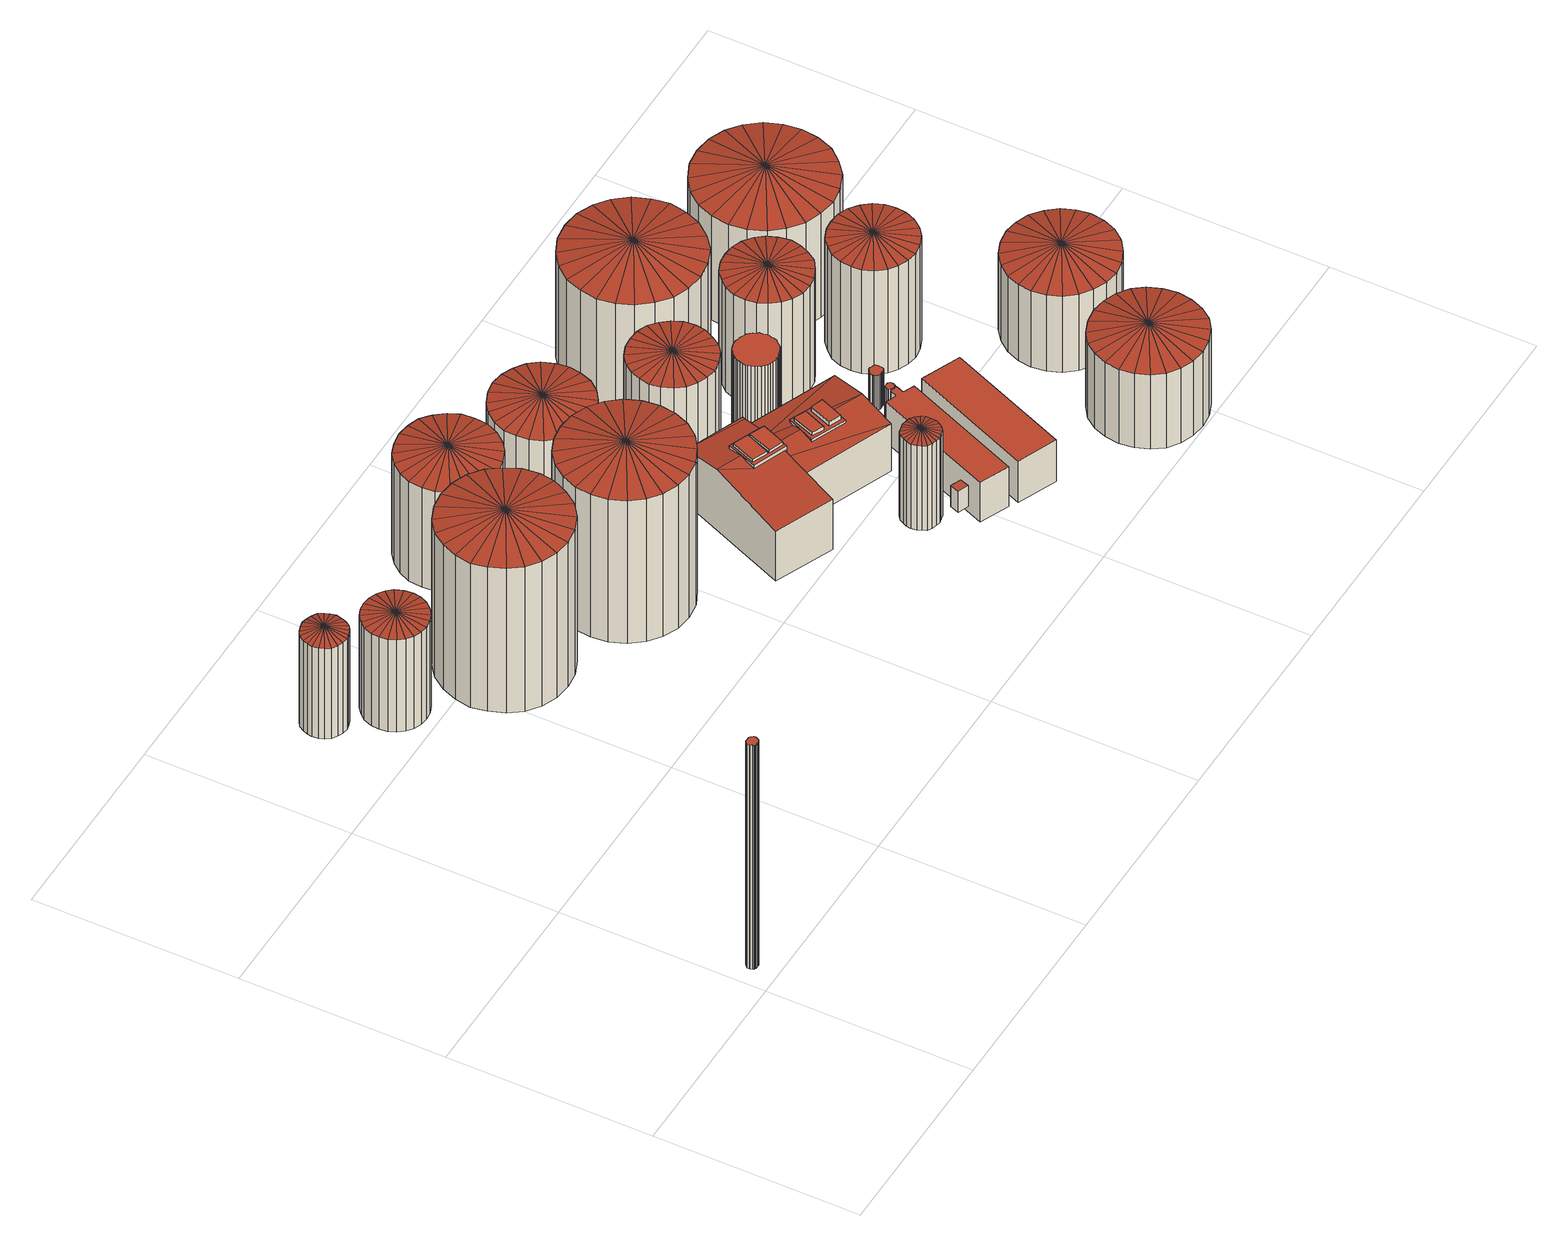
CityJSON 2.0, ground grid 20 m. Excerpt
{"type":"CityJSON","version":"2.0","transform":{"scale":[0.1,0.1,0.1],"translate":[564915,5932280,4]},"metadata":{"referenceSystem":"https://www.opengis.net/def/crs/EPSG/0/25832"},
"CityObjects":{
"building1":{"type":"Building","attributes":{"Grundfläche 2D":"0.907816","Grundhöhe NN":"5.688"},"geometry":[{"type":"Solid","lod":"3","boundaries":[[[[0,1,2,3,4,5,6,7,8,9,10,11,12,13,14,15,16,17,18,19,20,21,22,23,24]],[[25,26,6,5]],[[27,25,5,4]],[[28,29,3,2]],[[29,27,4,3]],[[26,30,7,6]],[[30,31,8,7]],[[31,32,9,8]],[[32,33,10,9]],[[33,34,11,10]],[[34,35,12,11]],[[35,36,13,12]],[[36,37,14,13]],[[37,38,15,14]],[[38,39,16,15]],[[39,40,17,16]],[[40,41,18,17]],[[41,42,19,18]],[[42,43,20,19]],[[43,44,21,20]],[[44,45,22,21]],[[45,46,23,22]],[[46,47,24,23]],[[47,48,0,24]],[[48,49,1,0]],[[49,28,2,1]],[[45,44,43,42,41,40,39,38,37,36,35,34,33,32,31,30,26,25,27,29,28,49,48,47,46]]]],"semantics":{"surfaces":[{"type":"RoofSurface"},{"type":"WallSurface"},{"type":"GroundSurface"}],"values":[[0,1,1,1,1,1,1,1,1,1,1,1,1,1,1,1,1,1,1,1,1,1,1,1,1,1,2]]}}]},
"building2":{"type":"Building","attributes":{"Grundfläche 2D":"14.190029","Grundhöhe NN":"5.782"},"geometry":[{"type":"Solid","lod":"3","boundaries":[[[[50,51,52]],[[50,53,51]],[[50,52,54]],[[50,54,55]],[[50,55,56]],[[50,56,57]],[[50,57,58]],[[50,58,59]],[[50,59,60]],[[50,60,61]],[[50,61,62]],[[50,62,63]],[[50,63,64]],[[50,64,65]],[[50,65,66]],[[50,66,67]],[[50,67,68]],[[50,68,69]],[[50,69,70]],[[50,70,71]],[[50,71,72]],[[50,72,73]],[[50,73,74]],[[50,74,53]],[[75,76,52,51]],[[76,77,54,52]],[[78,75,51,53]],[[79,78,53,74]],[[77,80,55,54]],[[80,81,56,55]],[[81,82,57,56]],[[82,83,58,57]],[[83,84,59,58]],[[84,85,60,59]],[[85,86,61,60]],[[86,87,62,61]],[[87,88,63,62]],[[88,89,64,63]],[[89,90,65,64]],[[90,91,66,65]],[[91,92,67,66]],[[92,93,68,67]],[[93,94,69,68]],[[94,95,70,69]],[[95,96,71,70]],[[96,97,72,71]],[[97,98,73,72]],[[98,79,74,73]],[[96,95,94,93,92,91,90,89,88,87,86,85,84,83,82,81,80,77,76,75,78,79,98,97]]]],"semantics":{"surfaces":[{"type":"RoofSurface"},{"type":"WallSurface"},{"type":"GroundSurface"}],"values":[[0,0,0,0,0,0,0,0,0,0,0,0,0,0,0,0,0,0,0,0,0,0,0,0,1,1,1,1,1,1,1,1,1,1,1,1,1,1,1,1,1,1,1,1,1,1,1,1,2]]}}]},
"building3":{"type":"Building","attributes":{"Grundfläche 2D":"28.806319","Grundhöhe NN":"5.744"},"geometry":[{"type":"Solid","lod":"3","boundaries":[[[[99,100,101]],[[99,102,100]],[[99,101,103]],[[99,103,104]],[[99,104,105]],[[99,105,106]],[[99,106,107]],[[99,107,108]],[[99,108,109]],[[99,109,110]],[[99,110,111]],[[99,111,112]],[[99,112,113]],[[99,113,114]],[[99,114,115]],[[99,115,116]],[[99,116,117]],[[99,117,118]],[[99,118,119]],[[99,119,120]],[[99,120,121]],[[99,121,122]],[[99,122,123]],[[99,123,102]],[[124,125,101,100]],[[126,127,102,123]],[[127,124,100,102]],[[125,128,103,101]],[[128,129,104,103]],[[129,130,105,104]],[[130,131,106,105]],[[131,132,107,106]],[[132,133,108,107]],[[133,134,109,108]],[[134,135,110,109]],[[135,136,111,110]],[[136,137,112,111]],[[137,138,113,112]],[[138,139,114,113]],[[139,140,115,114]],[[140,141,116,115]],[[141,142,117,116]],[[142,143,118,117]],[[143,144,119,118]],[[144,145,120,119]],[[145,146,121,120]],[[146,147,122,121]],[[147,126,123,122]],[[141,140,139,138,137,136,135,134,133,132,131,130,129,128,125,124,127,126,147,146,145,144,143,142]]]],"semantics":{"surfaces":[{"type":"RoofSurface"},{"type":"WallSurface"},{"type":"GroundSurface"}],"values":[[0,0,0,0,0,0,0,0,0,0,0,0,0,0,0,0,0,0,0,0,0,0,0,0,1,1,1,1,1,1,1,1,1,1,1,1,1,1,1,1,1,1,1,1,1,1,1,1,2]]}}]},
"building4":{"type":"Building","attributes":{"Grundfläche 2D":"118.013295","Grundhöhe NN":"5.634"},"geometry":[{"type":"Solid","lod":"3","boundaries":[[[[148,149,150]],[[148,151,149]],[[148,150,152]],[[148,152,153]],[[148,153,154]],[[148,154,155]],[[148,155,156]],[[148,156,157]],[[148,157,158]],[[148,158,159]],[[148,159,160]],[[148,160,161]],[[148,161,162]],[[148,162,163]],[[148,163,164]],[[148,164,165]],[[148,165,166]],[[148,166,167]],[[148,167,168]],[[148,168,169]],[[148,169,170]],[[148,170,171]],[[148,171,172]],[[148,172,151]],[[173,174,150,149]],[[174,175,152,150]],[[175,176,153,152]],[[176,177,154,153]],[[177,178,155,154]],[[178,179,156,155]],[[179,180,157,156]],[[180,181,158,157]],[[181,182,159,158]],[[182,183,160,159]],[[183,184,161,160]],[[184,185,162,161]],[[185,186,163,162]],[[186,187,164,163]],[[187,188,165,164]],[[188,189,166,165]],[[189,190,167,166]],[[190,191,168,167]],[[191,192,169,168]],[[192,193,170,169]],[[193,194,171,170]],[[194,195,172,171]],[[196,173,149,151]],[[195,196,151,172]],[[186,185,184,183,182,181,180,179,178,177,176,175,174,173,196,195,194,193,192,191,190,189,188,187]]]],"semantics":{"surfaces":[{"type":"RoofSurface"},{"type":"WallSurface"},{"type":"GroundSurface"}],"values":[[0,0,0,0,0,0,0,0,0,0,0,0,0,0,0,0,0,0,0,0,0,0,0,0,1,1,1,1,1,1,1,1,1,1,1,1,1,1,1,1,1,1,1,1,1,1,1,1,2]]}}]},
"building5":{"type":"Building","attributes":{"Grundfläche 2D":"118.596081","Grundhöhe NN":"5.752"},"geometry":[{"type":"Solid","lod":"3","boundaries":[[[[197,198,199]],[[197,200,198]],[[197,199,201]],[[197,201,202]],[[197,202,203]],[[197,203,204]],[[197,204,205]],[[197,205,206]],[[197,206,207]],[[197,207,208]],[[197,208,209]],[[197,209,210]],[[197,210,211]],[[197,211,212]],[[197,212,213]],[[197,213,214]],[[197,214,215]],[[197,215,216]],[[197,216,217]],[[197,217,218]],[[197,218,219]],[[197,219,220]],[[197,220,221]],[[197,221,200]],[[222,223,199,198]],[[224,222,198,200]],[[225,226,221,220]],[[226,224,200,221]],[[223,227,201,199]],[[227,228,202,201]],[[228,229,203,202]],[[229,230,204,203]],[[230,231,205,204]],[[231,232,206,205]],[[232,233,207,206]],[[233,234,208,207]],[[234,235,209,208]],[[235,236,210,209]],[[236,237,211,210]],[[237,238,212,211]],[[238,239,213,212]],[[239,240,214,213]],[[240,241,215,214]],[[241,242,216,215]],[[242,243,217,216]],[[243,244,218,217]],[[244,245,219,218]],[[245,225,220,219]],[[244,243,242,241,240,239,238,237,236,235,234,233,232,231,230,229,228,227,223,222,224,226,225,245]]]],"semantics":{"surfaces":[{"type":"RoofSurface"},{"type":"WallSurface"},{"type":"GroundSurface"}],"values":[[0,0,0,0,0,0,0,0,0,0,0,0,0,0,0,0,0,0,0,0,0,0,0,0,1,1,1,1,1,1,1,1,1,1,1,1,1,1,1,1,1,1,1,1,1,1,1,1,2]]}}]},
"building6":{"type":"Building","attributes":{"Grundfläche 2D":"70.973698","Grundhöhe NN":"5.559"},"geometry":[{"type":"Solid","lod":"3","boundaries":[[[[246,247,248]],[[246,249,247]],[[246,248,250]],[[246,250,251]],[[246,251,252]],[[246,252,253]],[[246,253,254]],[[246,254,255]],[[246,255,256]],[[246,256,257]],[[246,257,258]],[[246,258,259]],[[246,259,260]],[[246,260,261]],[[246,261,262]],[[246,262,263]],[[246,263,264]],[[246,264,265]],[[246,265,266]],[[246,266,267]],[[246,267,268]],[[246,268,269]],[[246,269,270]],[[246,270,249]],[[271,272,248,247]],[[273,271,247,249]],[[274,275,270,269]],[[275,273,249,270]],[[272,276,250,248]],[[276,277,251,250]],[[277,278,252,251]],[[278,279,253,252]],[[279,280,254,253]],[[280,281,255,254]],[[281,282,256,255]],[[282,283,257,256]],[[283,284,258,257]],[[284,285,259,258]],[[285,286,260,259]],[[286,287,261,260]],[[287,288,262,261]],[[288,289,263,262]],[[289,290,264,263]],[[290,291,265,264]],[[291,292,266,265]],[[292,293,267,266]],[[293,294,268,267]],[[294,274,269,268]],[[291,290,289,288,287,286,285,284,283,282,281,280,279,278,277,276,272,271,273,275,274,294,293,292]]]],"semantics":{"surfaces":[{"type":"RoofSurface"},{"type":"WallSurface"},{"type":"GroundSurface"}],"values":[[0,0,0,0,0,0,0,0,0,0,0,0,0,0,0,0,0,0,0,0,0,0,0,0,1,1,1,1,1,1,1,1,1,1,1,1,1,1,1,1,1,1,1,1,1,1,1,1,2]]}}]},
"building7":{"type":"Building","attributes":{"Grundfläche 2D":"70.813786","Grundhöhe NN":"5.562"},"geometry":[{"type":"Solid","lod":"3","boundaries":[[[[295,296,297]],[[295,298,296]],[[295,297,299]],[[295,299,300]],[[295,300,301]],[[295,301,302]],[[295,302,303]],[[295,303,304]],[[295,304,305]],[[295,305,306]],[[295,306,307]],[[295,307,308]],[[295,308,309]],[[295,309,310]],[[295,310,311]],[[295,311,312]],[[295,312,313]],[[295,313,314]],[[295,314,315]],[[295,315,316]],[[295,316,317]],[[295,317,318]],[[295,318,319]],[[295,319,298]],[[320,321,297,296]],[[321,322,299,297]],[[323,320,296,298]],[[324,323,298,319]],[[322,325,300,299]],[[325,326,301,300]],[[326,327,302,301]],[[327,328,303,302]],[[328,329,304,303]],[[329,330,305,304]],[[330,331,306,305]],[[331,332,307,306]],[[332,333,308,307]],[[333,334,309,308]],[[334,335,310,309]],[[335,336,311,310]],[[336,337,312,311]],[[337,338,313,312]],[[338,339,314,313]],[[339,340,315,314]],[[340,341,316,315]],[[341,342,317,316]],[[342,343,318,317]],[[343,324,319,318]],[[338,337,336,335,334,333,332,331,330,329,328,327,326,325,322,321,320,323,324,343,342,341,340,339]]]],"semantics":{"surfaces":[{"type":"RoofSurface"},{"type":"WallSurface"},{"type":"GroundSurface"}],"values":[[0,0,0,0,0,0,0,0,0,0,0,0,0,0,0,0,0,0,0,0,0,0,0,0,1,1,1,1,1,1,1,1,1,1,1,1,1,1,1,1,1,1,1,1,1,1,1,1,2]]}}]},
"building8":{"type":"Building","attributes":{"Grundfläche 2D":"10.123955","Grundhöhe NN":"5.531"},"geometry":[{"type":"Solid","lod":"3","boundaries":[[[[344,345,346]],[[344,347,345]],[[344,346,348]],[[344,348,349]],[[344,349,350]],[[344,350,351]],[[344,351,352]],[[344,352,353]],[[344,353,354]],[[344,354,355]],[[344,355,356]],[[344,356,357]],[[344,357,358]],[[344,358,359]],[[344,359,360]],[[344,360,361]],[[344,361,362]],[[344,362,363]],[[344,363,364]],[[344,364,365]],[[344,365,366]],[[344,366,367]],[[344,367,368]],[[344,368,347]],[[369,370,346,345]],[[370,371,348,346]],[[371,372,349,348]],[[372,373,350,349]],[[373,374,351,350]],[[374,375,352,351]],[[375,376,353,352]],[[376,377,354,353]],[[377,378,355,354]],[[378,379,356,355]],[[379,380,357,356]],[[380,381,358,357]],[[381,382,359,358]],[[382,383,360,359]],[[383,384,361,360]],[[384,385,362,361]],[[385,386,363,362]],[[386,387,364,363]],[[387,388,365,364]],[[388,389,366,365]],[[389,390,367,366]],[[390,391,368,367]],[[391,392,347,368]],[[392,369,345,347]],[[383,382,381,380,379,378,377,376,375,374,373,372,371,370,369,392,391,390,389,388,387,386,385,384]]]],"semantics":{"surfaces":[{"type":"RoofSurface"},{"type":"WallSurface"},{"type":"GroundSurface"}],"values":[[0,0,0,0,0,0,0,0,0,0,0,0,0,0,0,0,0,0,0,0,0,0,0,0,1,1,1,1,1,1,1,1,1,1,1,1,1,1,1,1,1,1,1,1,1,1,1,1,2]]}}]},
"building9":{"type":"Building","attributes":{"Grundfläche 2D":"148.302156","Grundhöhe NN":"5.135"},"children":["building9-1","building9-2","building9-3","building9-4"],"geometry":[{"type":"MultiSurface","lod":"3","boundaries":[[[393,394,395,396],[397,398,399,400],[401,402,403,404,405]],[[406,407,408,409,410],[411,412,413,414,415],[416,417,418,419,420,421]],[[422,423,424,425]],[[426,427,428,429,424,423,430,431,432,433]],[[434,435,436,430,437,438,439]],[[429,428,439,438]],[[436,431,430]],[[440,441,438,437]],[[442,443,444,445]],[[446,447,448,449,442,445]],[[450,451,452,445,444,453]],[[454,452,451]],[[426,433,395,394]],[[395,433,432,431,436,435,396]],[[435,434,393,396]],[[393,434,439,428,427,426,394]],[[443,442,407,406,453,444]],[[442,449,455,408,407]],[[455,456,457,409,408]],[[457,450,453,406,410,409]],[[423,422,458,459]],[[437,430,423,459,460]],[[440,437,460,461]],[[449,425,424,455]],[[457,456,455,424,429,438]],[[457,438,441,450]],[[462,454,451,450,441,440,461]],[[452,454,462,463]],[[446,445,452,463,464]],[[447,446,464,465]],[[422,425,449,448,447,465,458]],[[464,463,462,461,460,459,458,465]]],"semantics":{"surfaces":[{"type":"RoofSurface"},{"type":"WallSurface"},{"type":"GroundSurface"}],"values":[0,0,0,0,0,0,0,0,0,0,0,0,1,1,1,1,1,1,1,1,1,1,1,1,1,1,1,1,1,1,1,2]}}]},
"building9-1":{"type":"BuildingInstallation","parents":["building9"],"geometry":[{"type":"MultiSurface","lod":"3","boundaries":[[[466,467,468,469,470,471]],[[418,469,468,467,420,419]],[[470,469,418,417]],[[471,470,417,416]],[[420,467,466,471,416,421]]],"semantics":{"surfaces":[{"type":"RoofSurface"},{"type":"WallSurface"}],"values":[0,1,1,1,1]}}]},
"building9-2":{"type":"BuildingInstallation","parents":["building9"],"geometry":[{"type":"MultiSurface","lod":"3","boundaries":[[[472,473,474,475,476]],[[472,476,411,415]],[[413,474,473,472,415,414]],[[475,474,413,412]],[[476,475,412,411]]],"semantics":{"surfaces":[{"type":"RoofSurface"},{"type":"WallSurface"}],"values":[0,1,1,1,1]}}]},
"building9-3":{"type":"BuildingInstallation","parents":["building9"],"geometry":[{"type":"MultiSurface","lod":"3","boundaries":[[[477,478,479,480,481]],[[478,477,402,401]],[[479,478,401,405]],[[480,479,405,404]],[[402,477,481,480,404,403]]],"semantics":{"surfaces":[{"type":"RoofSurface"},{"type":"WallSurface"}],"values":[0,1,1,1,1]}}]},
"building9-4":{"type":"BuildingInstallation","parents":["building9"],"geometry":[{"type":"MultiSurface","lod":"3","boundaries":[[[482,483,484,485]],[[482,485,400,399]],[[483,482,399,398]],[[484,483,398,397]],[[485,484,397,400]]],"semantics":{"surfaces":[{"type":"RoofSurface"},{"type":"WallSurface"}],"values":[0,1,1,1,1]}}]},
"building10":{"type":"Building","attributes":{"Grundfläche 2D":"1.020750","Grundhöhe NN":"5.713"},"geometry":[{"type":"Solid","lod":"3","boundaries":[[[[486,487,488,489]],[[490,491,489,488]],[[491,492,486,489]],[[492,493,487,486]],[[493,490,488,487]],[[493,492,491,490]]]],"semantics":{"surfaces":[{"type":"RoofSurface"},{"type":"WallSurface"},{"type":"GroundSurface"}],"values":[[0,1,1,1,1,2]]}}]},
"building11":{"type":"Building","attributes":{"Grundfläche 2D":"51.697399","Grundhöhe NN":"6.055"},"geometry":[{"type":"Solid","lod":"3","boundaries":[[[[494,495,496]],[[494,497,495]],[[494,496,498]],[[494,498,499]],[[494,499,500]],[[494,500,501]],[[494,501,502]],[[494,502,503]],[[494,503,504]],[[494,504,505]],[[494,505,506]],[[494,506,507]],[[494,507,508]],[[494,508,509]],[[494,509,510]],[[494,510,511]],[[494,511,512]],[[494,512,513]],[[494,513,514]],[[494,514,515]],[[494,515,516]],[[494,516,517]],[[494,517,518]],[[494,518,497]],[[519,520,496,495]],[[520,521,498,496]],[[521,522,499,498]],[[522,523,500,499]],[[523,524,501,500]],[[524,525,502,501]],[[525,526,503,502]],[[526,527,504,503]],[[527,528,505,504]],[[528,529,506,505]],[[529,530,507,506]],[[530,531,508,507]],[[531,532,509,508]],[[532,533,510,509]],[[533,534,511,510]],[[534,535,512,511]],[[535,536,513,512]],[[536,537,514,513]],[[537,538,515,514]],[[538,539,516,515]],[[539,540,517,516]],[[541,519,495,497]],[[540,542,518,517]],[[542,541,497,518]],[[532,531,530,529,528,527,526,525,524,523,522,521,520,519,541,542,540,539,538,537,536,535,534,533]]]],"semantics":{"surfaces":[{"type":"RoofSurface"},{"type":"WallSurface"},{"type":"GroundSurface"}],"values":[[0,0,0,0,0,0,0,0,0,0,0,0,0,0,0,0,0,0,0,0,0,0,0,0,1,1,1,1,1,1,1,1,1,1,1,1,1,1,1,1,1,1,1,1,1,1,1,1,2]]}}]},
"building12":{"type":"Building","attributes":{"Grundfläche 2D":"39.431733","Grundhöhe NN":"5.054"},"geometry":[{"type":"Solid","lod":"3","boundaries":[[[[543,544,545,546,547,548,549,550]],[[545,544,551,552]],[[546,545,552,553]],[[547,546,553,554]],[[548,547,554,555]],[[549,548,555,556]],[[550,549,556,557]],[[543,550,557,558]],[[544,543,558,551]],[[551,558,557,556,555,554,553,552]]]],"semantics":{"surfaces":[{"type":"RoofSurface"},{"type":"WallSurface"},{"type":"GroundSurface"}],"values":[[0,1,1,1,1,1,1,1,1,2]]}}]},
"building13":{"type":"Building","attributes":{"Grundfläche 2D":"13.159322","Grundhöhe NN":"5.135"},"geometry":[{"type":"Solid","lod":"3","boundaries":[[[[559,560,561,562,563,564,565,566,567,568,569,570,571,572,573,574,575,576,577,578,579,580,581,582,583,584,585,586,587,588,589,590,591,592,593,594,595,596,597,598,599,600,601,602,603,604]],[[605,606,568,567]],[[606,607,569,568]],[[608,609,563,562]],[[609,610,564,563]],[[610,611,565,564]],[[612,605,567,566]],[[611,612,566,565]],[[607,613,570,569]],[[613,614,571,570]],[[614,615,572,571]],[[615,616,573,572]],[[616,617,574,573]],[[617,618,575,574]],[[618,619,576,575]],[[619,620,577,576]],[[620,621,578,577]],[[621,622,579,578]],[[622,623,580,579]],[[623,624,581,580]],[[624,625,582,581]],[[625,626,583,582]],[[626,627,584,583]],[[627,628,585,584]],[[628,629,586,585]],[[629,630,587,586]],[[630,631,588,587]],[[631,632,589,588]],[[632,633,590,589]],[[633,634,591,590]],[[634,635,592,591]],[[635,636,593,592]],[[636,637,594,593]],[[637,638,595,594]],[[638,639,596,595]],[[639,640,597,596]],[[640,641,598,597]],[[641,642,599,598]],[[642,643,600,599]],[[643,644,601,600]],[[644,645,602,601]],[[645,646,603,602]],[[646,647,604,603]],[[647,648,559,604]],[[648,649,560,559]],[[649,650,561,560]],[[650,608,562,561]],[[645,644,643,642,641,640,639,638,637,636,635,634,633,632,631,630,629,628,627,626,625,624,623,622,621,620,619,618,617,616,615,614,613,607,606,605,612,611,610,609,608,650,649,648,647,646]]]],"semantics":{"surfaces":[{"type":"RoofSurface"},{"type":"WallSurface"},{"type":"GroundSurface"}],"values":[[0,1,1,1,1,1,1,1,1,1,1,1,1,1,1,1,1,1,1,1,1,1,1,1,1,1,1,1,1,1,1,1,1,1,1,1,1,1,1,1,1,1,1,1,1,1,1,2]]}}]},
"building14":{"type":"Building","attributes":{"Grundfläche 2D":"53.394186","Grundhöhe NN":"5.051"},"geometry":[{"type":"Solid","lod":"3","boundaries":[[[[651,652,653,654]],[[655,656,654,653]],[[656,657,651,654]],[[657,658,652,651]],[[658,655,653,652]],[[658,657,656,655]]]],"semantics":{"surfaces":[{"type":"RoofSurface"},{"type":"WallSurface"},{"type":"GroundSurface"}],"values":[[0,1,1,1,1,2]]}}]},
"building15":{"type":"Building","attributes":{"Grundfläche 2D":"0.507673","Grundhöhe NN":"5.648"},"geometry":[{"type":"Solid","lod":"3","boundaries":[[[[659,660,661,662,663,664,665,666,667,668,669,670,671,672,673,674,675,676,677,678,679,680,681]],[[682,683,664,663]],[[683,684,665,664]],[[684,685,666,665]],[[685,686,667,666]],[[686,687,668,667]],[[687,688,669,668]],[[688,689,670,669]],[[689,690,671,670]],[[690,691,672,671]],[[691,692,673,672]],[[692,693,674,673]],[[693,694,675,674]],[[694,695,676,675]],[[695,696,677,676]],[[696,697,678,677]],[[697,698,679,678]],[[698,699,680,679]],[[699,700,681,680]],[[700,701,659,681]],[[701,702,660,659]],[[703,682,663,662]],[[702,704,661,660]],[[704,703,662,661]],[[698,697,696,695,694,693,692,691,690,689,688,687,686,685,684,683,682,703,704,702,701,700,699]]]],"semantics":{"surfaces":[{"type":"RoofSurface"},{"type":"WallSurface"},{"type":"GroundSurface"}],"values":[[0,1,1,1,1,1,1,1,1,1,1,1,1,1,1,1,1,1,1,1,1,1,1,1,2]]}}]},
"building16":{"type":"Building","attributes":{"Grundfläche 2D":"1.170633","Grundhöhe NN":"5.919"},"geometry":[{"type":"Solid","lod":"3","boundaries":[[[[705,706,707,708,709,710,711,712,713,714,715,716,717,718,719,720,721,722,723,724,725,726,727,728,729]],[[730,731,716,715]],[[732,730,715,714]],[[733,732,714,713]],[[731,734,717,716]],[[734,735,718,717]],[[735,736,719,718]],[[736,737,720,719]],[[737,738,721,720]],[[738,739,722,721]],[[739,740,723,722]],[[740,741,724,723]],[[741,742,725,724]],[[742,743,726,725]],[[743,744,727,726]],[[744,745,728,727]],[[745,746,729,728]],[[746,747,705,729]],[[747,748,706,705]],[[748,749,707,706]],[[749,750,708,707]],[[750,751,709,708]],[[751,752,710,709]],[[752,753,711,710]],[[753,754,712,711]],[[754,733,713,712]],[[744,743,742,741,740,739,738,737,736,735,734,731,730,732,733,754,753,752,751,750,749,748,747,746,745]]]],"semantics":{"surfaces":[{"type":"RoofSurface"},{"type":"WallSurface"},{"type":"GroundSurface"}],"values":[[0,1,1,1,1,1,1,1,1,1,1,1,1,1,1,1,1,1,1,1,1,1,1,1,1,1,2]]}}]},
"building17":{"type":"Building","attributes":{"Grundfläche 2D":"52.190448","Grundhöhe NN":"5.954"},"geometry":[{"type":"Solid","lod":"3","boundaries":[[[[755,756,757]],[[755,758,756]],[[755,757,759]],[[755,759,760]],[[755,760,761]],[[755,761,762]],[[755,762,763]],[[755,763,764]],[[755,764,765]],[[755,765,766]],[[755,766,767]],[[755,767,768]],[[755,768,769]],[[755,769,770]],[[755,770,771]],[[755,771,772]],[[755,772,773]],[[755,773,774]],[[755,774,775]],[[755,775,776]],[[755,776,777]],[[755,777,778]],[[755,778,779]],[[755,779,758]],[[780,781,757,756]],[[781,782,759,757]],[[783,780,756,758]],[[784,783,758,779]],[[782,785,760,759]],[[785,786,761,760]],[[786,787,762,761]],[[787,788,763,762]],[[788,789,764,763]],[[789,790,765,764]],[[790,791,766,765]],[[791,792,767,766]],[[792,793,768,767]],[[793,794,769,768]],[[794,795,770,769]],[[795,796,771,770]],[[796,797,772,771]],[[797,798,773,772]],[[798,799,774,773]],[[799,800,775,774]],[[800,801,776,775]],[[801,802,777,776]],[[802,803,778,777]],[[803,784,779,778]],[[796,795,794,793,792,791,790,789,788,787,786,785,782,781,780,783,784,803,802,801,800,799,798,797]]]],"semantics":{"surfaces":[{"type":"RoofSurface"},{"type":"WallSurface"},{"type":"GroundSurface"}],"values":[[0,0,0,0,0,0,0,0,0,0,0,0,0,0,0,0,0,0,0,0,0,0,0,0,1,1,1,1,1,1,1,1,1,1,1,1,1,1,1,1,1,1,1,1,1,1,1,1,2]]}}]},
"building18":{"type":"Building","attributes":{"Grundfläche 2D":"133.669106","Grundhöhe NN":"5.805"},"geometry":[{"type":"Solid","lod":"3","boundaries":[[[[804,805,806]],[[804,807,805]],[[804,806,808]],[[804,808,809]],[[804,809,810]],[[804,810,811]],[[804,811,812]],[[804,812,813]],[[804,813,814]],[[804,814,815]],[[804,815,816]],[[804,816,817]],[[804,817,818]],[[804,818,819]],[[804,819,820]],[[804,820,821]],[[804,821,822]],[[804,822,823]],[[804,823,824]],[[804,824,825]],[[804,825,826]],[[804,826,827]],[[804,827,828]],[[804,828,807]],[[829,830,806,805]],[[830,831,808,806]],[[831,832,809,808]],[[832,833,810,809]],[[833,834,811,810]],[[834,835,812,811]],[[835,836,813,812]],[[836,837,814,813]],[[837,838,815,814]],[[838,839,816,815]],[[839,840,817,816]],[[840,841,818,817]],[[841,842,819,818]],[[842,843,820,819]],[[843,844,821,820]],[[844,845,822,821]],[[845,846,823,822]],[[846,847,824,823]],[[847,848,825,824]],[[848,849,826,825]],[[849,850,827,826]],[[850,851,828,827]],[[851,852,807,828]],[[852,829,805,807]],[[847,846,845,844,843,842,841,840,839,838,837,836,835,834,833,832,831,830,829,852,851,850,849,848]]]],"semantics":{"surfaces":[{"type":"RoofSurface"},{"type":"WallSurface"},{"type":"GroundSurface"}],"values":[[0,0,0,0,0,0,0,0,0,0,0,0,0,0,0,0,0,0,0,0,0,0,0,0,1,1,1,1,1,1,1,1,1,1,1,1,1,1,1,1,1,1,1,1,1,1,1,1,2]]}}]},
"building19":{"type":"Building","attributes":{"Grundfläche 2D":"88.007425","Grundhöhe NN":"4.629"},"geometry":[{"type":"Solid","lod":"3","boundaries":[[[[853,854,855]],[[853,856,854]],[[853,855,857]],[[853,857,858]],[[853,858,859]],[[853,859,860]],[[853,860,861]],[[853,861,862]],[[853,862,863]],[[853,863,864]],[[853,864,865]],[[853,865,866]],[[853,866,867]],[[853,867,868]],[[853,868,869]],[[853,869,870]],[[853,870,871]],[[853,871,872]],[[853,872,873]],[[853,873,874]],[[853,874,875]],[[853,875,876]],[[853,876,877]],[[853,877,856]],[[878,879,855,854]],[[879,880,857,855]],[[881,878,854,856]],[[880,882,858,857]],[[882,883,859,858]],[[883,884,860,859]],[[884,885,861,860]],[[885,886,862,861]],[[886,887,863,862]],[[887,888,864,863]],[[888,889,865,864]],[[889,890,866,865]],[[890,891,867,866]],[[891,892,868,867]],[[892,893,869,868]],[[893,894,870,869]],[[894,895,871,870]],[[895,896,872,871]],[[896,897,873,872]],[[897,898,874,873]],[[898,899,875,874]],[[899,900,876,875]],[[900,901,877,876]],[[901,881,856,877]],[[895,894,893,892,891,890,889,888,887,886,885,884,883,882,880,879,878,881,901,900,899,898,897,896]]]],"semantics":{"surfaces":[{"type":"RoofSurface"},{"type":"WallSurface"},{"type":"GroundSurface"}],"values":[[0,0,0,0,0,0,0,0,0,0,0,0,0,0,0,0,0,0,0,0,0,0,0,0,1,1,1,1,1,1,1,1,1,1,1,1,1,1,1,1,1,1,1,1,1,1,1,1,2]]}}]},
"building20":{"type":"Building","attributes":{"Grundfläche 2D":"51.756614","Grundhöhe NN":"5.991"},"geometry":[{"type":"Solid","lod":"3","boundaries":[[[[902,903,904]],[[902,905,903]],[[902,904,906]],[[902,906,907]],[[902,907,908]],[[902,908,909]],[[902,909,910]],[[902,910,911]],[[902,911,912]],[[902,912,913]],[[902,913,914]],[[902,914,915]],[[902,915,916]],[[902,916,917]],[[902,917,918]],[[902,918,919]],[[902,919,920]],[[902,920,921]],[[902,921,922]],[[902,922,923]],[[902,923,924]],[[902,924,925]],[[902,925,926]],[[902,926,905]],[[927,928,904,903]],[[928,929,906,904]],[[929,930,907,906]],[[930,931,908,907]],[[931,932,909,908]],[[932,933,910,909]],[[933,934,911,910]],[[934,935,912,911]],[[935,936,913,912]],[[936,937,914,913]],[[937,938,915,914]],[[938,939,916,915]],[[939,940,917,916]],[[940,941,918,917]],[[941,942,919,918]],[[942,943,920,919]],[[943,944,921,920]],[[944,945,922,921]],[[945,946,923,922]],[[946,947,924,923]],[[948,927,903,905]],[[947,949,925,924]],[[949,950,926,925]],[[950,948,905,926]],[[944,943,942,941,940,939,938,937,936,935,934,933,932,931,930,929,928,927,948,950,949,947,946,945]]]],"semantics":{"surfaces":[{"type":"RoofSurface"},{"type":"WallSurface"},{"type":"GroundSurface"}],"values":[[0,0,0,0,0,0,0,0,0,0,0,0,0,0,0,0,0,0,0,0,0,0,0,0,1,1,1,1,1,1,1,1,1,1,1,1,1,1,1,1,1,1,1,1,1,1,1,1,2]]}}]},
"building21":{"type":"Building","attributes":{"Grundfläche 2D":"134.404057","Grundhöhe NN":"5.844"},"geometry":[{"type":"Solid","lod":"3","boundaries":[[[[951,952,953]],[[951,954,952]],[[951,953,955]],[[951,955,956]],[[951,956,957]],[[951,957,958]],[[951,958,959]],[[951,959,960]],[[951,960,961]],[[951,961,962]],[[951,962,963]],[[951,963,964]],[[951,964,965]],[[951,965,966]],[[951,966,967]],[[951,967,968]],[[951,968,969]],[[951,969,970]],[[951,970,971]],[[951,971,972]],[[951,972,973]],[[951,973,974]],[[951,974,975]],[[951,975,954]],[[976,977,953,952]],[[977,978,955,953]],[[979,976,952,954]],[[978,980,956,955]],[[980,981,957,956]],[[981,982,958,957]],[[982,983,959,958]],[[983,984,960,959]],[[984,985,961,960]],[[985,986,962,961]],[[986,987,963,962]],[[987,988,964,963]],[[988,989,965,964]],[[989,990,966,965]],[[990,991,967,966]],[[991,992,968,967]],[[992,993,969,968]],[[993,994,970,969]],[[994,995,971,970]],[[995,996,972,971]],[[996,997,973,972]],[[997,998,974,973]],[[998,999,975,974]],[[999,979,954,975]],[[991,990,989,988,987,986,985,984,983,982,981,980,978,977,976,979,999,998,997,996,995,994,993,992]]]],"semantics":{"surfaces":[{"type":"RoofSurface"},{"type":"WallSurface"},{"type":"GroundSurface"}],"values":[[0,0,0,0,0,0,0,0,0,0,0,0,0,0,0,0,0,0,0,0,0,0,0,0,1,1,1,1,1,1,1,1,1,1,1,1,1,1,1,1,1,1,1,1,1,1,1,1,2]]}}]},
"building22":{"type":"Building","attributes":{"Grundfläche 2D":"87.891681","Grundhöhe NN":"4.607"},"geometry":[{"type":"Solid","lod":"3","boundaries":[[[[1000,1001,1002]],[[1000,1003,1001]],[[1000,1002,1004]],[[1000,1004,1005]],[[1000,1005,1006]],[[1000,1006,1007]],[[1000,1007,1008]],[[1000,1008,1009]],[[1000,1009,1010]],[[1000,1010,1011]],[[1000,1011,1012]],[[1000,1012,1013]],[[1000,1013,1014]],[[1000,1014,1015]],[[1000,1015,1016]],[[1000,1016,1017]],[[1000,1017,1018]],[[1000,1018,1019]],[[1000,1019,1020]],[[1000,1020,1021]],[[1000,1021,1022]],[[1000,1022,1023]],[[1000,1023,1024]],[[1000,1024,1003]],[[1025,1026,1002,1001]],[[1027,1028,1024,1023]],[[1028,1029,1003,1024]],[[1029,1025,1001,1003]],[[1026,1030,1004,1002]],[[1030,1031,1005,1004]],[[1031,1032,1006,1005]],[[1032,1033,1007,1006]],[[1033,1034,1008,1007]],[[1034,1035,1009,1008]],[[1035,1036,1010,1009]],[[1036,1037,1011,1010]],[[1037,1038,1012,1011]],[[1038,1039,1013,1012]],[[1039,1040,1014,1013]],[[1040,1041,1015,1014]],[[1041,1042,1016,1015]],[[1042,1043,1017,1016]],[[1043,1044,1018,1017]],[[1044,1045,1019,1018]],[[1045,1046,1020,1019]],[[1046,1047,1021,1020]],[[1047,1048,1022,1021]],[[1048,1027,1023,1022]],[[1040,1039,1038,1037,1036,1035,1034,1033,1032,1031,1030,1026,1025,1029,1028,1027,1048,1047,1046,1045,1044,1043,1042,1041]]]],"semantics":{"surfaces":[{"type":"RoofSurface"},{"type":"WallSurface"},{"type":"GroundSurface"}],"values":[[0,0,0,0,0,0,0,0,0,0,0,0,0,0,0,0,0,0,0,0,0,0,0,0,1,1,1,1,1,1,1,1,1,1,1,1,1,1,1,1,1,1,1,1,1,1,1,1,2]]}}]}
},
"vertices":[
[18,23,282],[17,24,282],[16,25,282],[15,25,282],[13,25,282],[12,25,282],[11,25,282],[10,24,282],[9,23,282],[8,22,282],[8,20,282],[8,19,282],[9,18,282],[9,16,282],[10,16,282],[11,15,282],[13,15,282],[14,15,282],[15,15,282],[17,16,282],[18,17,282],[18,18,282],[19,19,282],[19,20,282],[19,22,282],[12,25,17],[11,25,17],[13,25,17],[16,25,17],[15,25,17],[10,24,17],[9,23,17],[8,22,17],[8,20,17],[8,19,17],[9,18,17],[9,16,17],[10,16,17],[11,15,17],[13,15,17],[14,15,17],[15,15,17],[17,16,17],[18,17,17],[18,18,17],[19,19,17],[19,20,17],[19,22,17],[18,23,17],[17,24,17],
[99,480,131],[83,464,125],[88,461,125],[80,469,125],[93,459,125],[99,458,125],[104,459,125],[109,461,125],[114,464,125],[117,469,125],[119,474,125],[120,480,125],[119,485,125],[117,490,125],[114,495,125],[109,498,125],[104,500,125],[99,501,125],[93,500,125],[88,498,125],[83,495,125],[80,490,125],[78,485,125],[77,480,125],[78,474,125],[83,464,18],[88,461,18],[93,459,18],[80,469,18],[78,474,18],[99,458,18],[104,459,18],[109,461,18],[114,464,18],[117,469,18],[119,474,18],[120,480,18],[119,485,18],[117,490,18],[114,495,18],[109,498,18],[104,500,18],[99,501,18],[93,500,18],[88,498,18],[83,495,18],[80,490,18],[78,485,18],[77,480,18],
[143,435,131],[128,409,126],[135,406,126],[122,414,126],[143,405,126],[151,406,126],[158,409,126],[165,414,126],[170,420,126],[173,427,126],[174,435,126],[173,443,126],[170,451,126],[165,457,126],[158,462,126],[151,465,126],[143,466,126],[135,465,126],[128,462,126],[122,457,126],[117,451,126],[114,443,126],[113,435,126],[114,427,126],[117,420,126],[128,409,17],[135,406,17],[117,420,17],[122,414,17],[143,405,17],[151,406,17],[158,409,17],[165,414,17],[170,420,17],[173,427,17],[174,435,17],[173,443,17],[170,451,17],[165,457,17],[158,462,17],[151,465,17],[143,466,17],[135,465,17],[128,462,17],[122,457,17],[117,451,17],[114,443,17],[113,435,17],[114,427,17],
[236,380,198],[220,321,187],[236,319,187],[205,327,187],[252,321,187],[267,327,187],[280,337,187],[289,350,187],[296,365,187],[298,380,187],[296,396,187],[289,411,187],[280,424,187],[267,434,187],[252,440,187],[236,442,187],[220,440,187],[205,434,187],[192,424,187],[183,411,187],[177,396,187],[174,380,187],[177,365,187],[183,350,187],[192,337,187],[220,321,16],[236,319,16],[252,321,16],[267,327,16],[280,337,16],[289,350,16],[296,365,16],[298,380,16],[296,396,16],[289,411,16],[280,424,16],[267,434,16],[252,440,16],[236,442,16],[220,440,16],[205,434,16],[192,424,16],[183,411,16],[177,396,16],[174,380,16],[177,365,16],[183,350,16],[192,337,16],[205,327,16],
[358,330,198],[298,314,187],[304,299,187],[296,330,187],[314,286,187],[326,277,187],[341,270,187],[357,268,187],[373,270,187],[388,277,187],[401,286,187],[411,299,187],[417,314,187],[419,330,187],[417,346,187],[411,361,187],[401,374,187],[388,384,187],[373,390,187],[357,392,187],[341,390,187],[326,384,187],[314,374,187],[304,361,187],[298,346,187],[298,314,18],[304,299,18],[296,330,18],[304,361,18],[298,346,18],[314,286,18],[326,277,18],[341,270,18],[357,268,18],[373,270,18],[388,277,18],[401,286,18],[411,299,18],[417,314,18],[419,330,18],[417,346,18],[411,361,18],[401,374,18],[388,384,18],[373,390,18],[357,392,18],[341,390,18],[326,384,18],[314,374,18],
[331,487,143],[343,440,134],[355,445,134],[331,438,134],[364,452,134],[372,462,134],[377,474,134],[378,486,134],[377,499,134],[372,510,134],[364,520,134],[355,528,134],[343,532,134],[331,534,134],[318,532,134],[307,528,134],[297,520,134],[289,510,134],[284,499,134],[283,486,134],[284,474,134],[289,462,134],[297,452,134],[307,445,134],[318,440,134],[343,440,16],[355,445,16],[331,438,16],[307,445,16],[318,440,16],[364,452,16],[372,462,16],[377,474,16],[378,486,16],[377,499,16],[372,510,16],[364,520,16],[355,528,16],[343,532,16],[331,534,16],[318,532,16],[307,528,16],[297,520,16],[289,510,16],[284,499,16],[283,486,16],[284,474,16],[289,462,16],[297,452,16],
[423,446,143],[471,446,134],[469,458,134],[469,434,134],[465,470,134],[457,480,134],[447,487,134],[436,492,134],[423,494,134],[411,492,134],[399,487,134],[390,480,134],[382,470,134],[377,458,134],[376,446,134],[377,434,134],[382,422,134],[390,412,134],[399,405,134],[411,400,134],[423,398,134],[436,400,134],[447,405,134],[457,412,134],[465,422,134],[471,446,16],[469,458,16],[465,470,16],[469,434,16],[465,422,16],[457,480,16],[447,487,16],[436,492,16],[423,494,16],[411,492,16],[399,487,16],[390,480,16],[382,470,16],[377,458,16],[376,446,16],[377,434,16],[382,422,16],[390,412,16],[399,405,16],[411,400,16],[423,398,16],[436,400,16],[447,405,16],[457,412,16],
[562,156,120],[578,147,115],[580,151,115],[575,143,115],[580,156,115],[580,161,115],[578,165,115],[575,169,115],[571,172,115],[567,173,115],[562,174,115],[558,173,115],[553,172,115],[549,169,115],[547,165,115],[545,161,115],[544,156,115],[545,151,115],[547,147,115],[549,143,115],[553,140,115],[558,139,115],[562,138,115],[567,139,115],[571,140,115],[578,147,15],[580,151,15],[580,156,15],[580,161,15],[578,165,15],[575,169,15],[571,172,15],[567,173,15],[562,174,15],[558,173,15],[553,172,15],[549,169,15],[547,165,15],[545,161,15],[544,156,15],[545,151,15],[547,147,15],[549,143,15],[553,140,15],[558,139,15],[562,138,15],[567,139,15],[571,140,15],[575,143,15],
[559,281,73],[547,253,73],[581,239,73],[592,267,73],[577,270,73],[589,266,73],[580,243,73],[568,248,73],[562,250,73],[551,255,73],[559,276,73],[560,277,73],[571,272,73],[498,306,83],[487,276,83],[521,263,83],[532,292,83],[531,293,83],[490,279,83],[499,303,83],[514,297,83],[505,274,83],[504,273,83],[516,296,83],[530,290,83],[521,267,83],[520,267,83],[506,272,83],[507,273,83],[510,243,66],[601,206,67],[521,263,70],[519,264,70],[547,253,70],[549,257,71],[553,267,73],[527,278,73],[616,242,73],[587,254,73],[585,249,72],[581,239,70],[559,281,70],[592,267,70],[589,258,72],[630,276,67],[532,292,70],[557,277,70],[539,313,67],[531,293,70],[487,276,79],[490,285,80],[493,292,82],[468,302,82],[437,228,70],[494,204,70],[510,243,76],[519,264,79],[531,293,79],[539,313,76],[483,339,76],[498,306,79],[540,316,76],[521,263,79],[527,278,82],[532,292,79],[510,243,11],[601,206,11],[630,276,11],[539,313,11],[540,316,11],[483,339,11],[437,228,11],[494,204,11],
[507,273,86],[506,272,86],[520,267,86],[521,267,86],[530,290,86],[516,296,86],
[504,273,86],[505,274,86],[514,297,86],[499,303,86],[490,279,86],
[551,255,77],[562,250,77],[571,272,77],[560,277,77],[559,276,77],
[580,243,78],[589,266,78],[577,270,78],[568,248,78],
[582,138,42],[579,129,42],[589,125,42],[592,134,42],[589,125,17],[592,134,17],[582,138,17],[579,129,17],
[533,380,131],[494,370,126],[498,360,126],[492,380,126],[504,351,126],[513,345,126],[523,341,126],[533,339,126],[544,341,126],[554,345,126],[562,351,126],[568,360,126],[573,370,126],[574,380,126],[573,391,126],[568,401,126],[562,409,126],[554,416,126],[544,420,126],[533,421,126],[523,420,126],[513,416,126],[504,409,126],[498,401,126],[494,391,126],[494,370,21],[498,360,21],[504,351,21],[513,345,21],[523,341,21],[533,339,21],[544,341,21],[554,345,21],[562,351,21],[568,360,21],[573,370,21],[574,380,21],[573,391,21],[568,401,21],[562,409,21],[554,416,21],[544,420,21],[533,421,21],[523,420,21],[513,416,21],[504,409,21],[498,401,21],[492,380,21],[494,391,21],
[630,227,58],[583,110,58],[611,98,58],[659,215,58],[648,220,58],[651,228,58],[644,230,58],[641,223,58],[583,110,11],[611,98,11],[659,215,11],[648,220,11],[651,228,11],[644,230,11],[641,223,11],[630,227,11],
[600,323,118],[600,326,118],[599,329,118],[599,332,118],[597,334,118],[596,337,118],[594,339,118],[592,341,118],[590,342,118],[588,343,118],[586,344,118],[584,344,118],[581,345,118],[579,345,118],[576,345,118],[573,344,118],[570,343,118],[568,341,118],[566,340,118],[564,338,118],[562,335,118],[561,333,118],[560,330,118],[559,327,118],[559,324,118],[559,322,118],[560,319,118],[561,316,118],[562,314,118],[564,311,118],[566,309,118],[568,307,118],[570,306,118],[573,305,118],[576,304,118],[579,304,118],[582,304,118],[584,305,118],[587,306,118],[590,307,118],[592,308,118],[594,310,118],[596,313,118],[598,315,118],[599,318,118],[599,320,118],[590,342,11],[588,343,11],[586,344,11],[599,332,11],[597,334,11],[596,337,11],[594,339,11],[592,341,11],[584,344,11],[581,345,11],[579,345,11],[576,345,11],[573,344,11],[570,343,11],[568,341,11],[566,340,11],[564,338,11],[562,335,11],[561,333,11],[560,330,11],[559,327,11],[559,324,11],[559,322,11],[560,319,11],[561,316,11],[562,314,11],[564,311,11],[566,309,11],[568,307,11],[570,306,11],[573,305,11],[576,304,11],[579,304,11],[582,304,11],[584,305,11],[587,306,11],[590,307,11],[592,308,11],[594,310,11],[596,313,11],[598,315,11],[599,318,11],[599,320,11],[600,323,11],[600,326,11],[599,329,11],
[706,197,60],[668,213,60],[619,93,60],[657,77,60],[619,93,11],[657,77,11],[706,197,11],[668,213,11],
[652,236,58],[651,237,58],[650,237,58],[649,237,58],[648,237,58],[647,237,58],[646,236,58],[646,235,58],[645,234,58],[645,233,58],[645,232,58],[646,231,58],[647,230,58],[648,229,58],[649,229,58],[650,229,58],[651,230,58],[652,230,58],[652,231,58],[653,232,58],[653,233,58],[653,234,58],[653,235,58],[648,237,16],[647,237,16],[646,236,16],[646,235,16],[645,234,16],[645,233,16],[645,232,16],[646,231,16],[647,230,16],[648,229,16],[649,229,16],[650,229,16],[651,230,16],[652,230,16],[652,231,16],[653,232,16],[653,233,16],[653,234,16],[653,235,16],[652,236,16],[651,237,16],[649,237,16],[650,237,16],
[663,247,60],[664,249,60],[664,250,60],[664,252,60],[664,253,60],[664,255,60],[663,256,60],[661,257,60],[660,257,60],[659,258,60],[657,258,60],[656,257,60],[654,256,60],[653,255,60],[652,254,60],[652,252,60],[652,251,60],[652,249,60],[653,248,60],[654,247,60],[656,246,60],[657,246,60],[659,246,60],[660,246,60],[661,246,60],[657,258,19],[656,257,19],[659,258,19],[660,257,19],[654,256,19],[653,255,19],[652,254,19],[652,252,19],[652,251,19],[652,249,19],[653,248,19],[654,247,19],[656,246,19],[657,246,19],[659,246,19],[660,246,19],[661,246,19],[663,247,19],[664,249,19],[664,250,19],[664,252,19],[664,253,19],[664,255,19],[663,256,19],[661,257,19],
[647,350,150],[618,321,143],[626,315,143],[611,330,143],[636,310,143],[647,309,143],[657,310,143],[667,315,143],[676,321,143],[682,330,143],[686,339,143],[688,350,143],[686,361,143],[682,371,143],[676,379,143],[667,386,143],[657,390,143],[647,391,143],[636,390,143],[626,386,143],[618,379,143],[611,371,143],[607,361,143],[606,350,143],[607,339,143],[618,321,20],[626,315,20],[636,310,20],[611,330,20],[607,339,20],[647,309,20],[657,310,20],[667,315,20],[676,321,20],[682,330,20],[686,339,20],[688,350,20],[686,361,20],[682,371,20],[676,379,20],[667,386,20],[657,390,20],[647,391,20],[636,390,20],[626,386,20],[618,379,20],[611,371,20],[607,361,20],[606,350,20],
[614,462,155],[671,430,141],[677,445,141],[660,416,141],[680,462,141],[677,479,141],[671,495,141],[660,509,141],[647,519,141],[631,526,141],[614,528,141],[597,526,141],[581,519,141],[568,509,141],[557,495,141],[551,479,141],[548,462,141],[551,445,141],[557,430,141],[568,416,141],[581,405,141],[597,399,141],[614,397,141],[631,399,141],[647,405,141],[671,430,18],[677,445,18],[680,462,18],[677,479,18],[671,495,18],[660,509,18],[647,519,18],[631,526,18],[614,528,18],[597,526,18],[581,519,18],[568,509,18],[557,495,18],[551,479,18],[548,462,18],[551,445,18],[557,430,18],[568,416,18],[581,405,18],[597,399,18],[614,397,18],[631,399,18],[647,405,18],[660,416,18],
[780,55,105],[729,69,94],[727,55,94],[734,82,94],[729,41,94],[734,28,94],[742,17,94],[753,9,94],[766,4,94],[780,2,94],[794,4,94],[807,9,94],[818,17,94],[826,28,94],[831,41,94],[833,55,94],[831,69,94],[826,82,94],[818,93,94],[807,101,94],[794,106,94],[780,108,94],[766,106,94],[753,101,94],[742,93,94],[729,69,6],[727,55,6],[729,41,6],[734,82,6],[734,28,6],[742,17,6],[753,9,6],[766,4,6],[780,2,6],[794,4,6],[807,9,6],[818,17,6],[826,28,6],[831,41,6],[833,55,6],[831,69,6],[826,82,6],[818,93,6],[807,101,6],[794,106,6],[780,108,6],[766,106,6],[753,101,6],[742,93,6],
[724,290,150],[689,270,143],[696,261,143],[685,280,143],[704,255,143],[714,251,143],[724,249,143],[735,251,143],[745,255,143],[753,261,143],[760,270,143],[764,280,143],[765,290,143],[764,301,143],[760,311,143],[753,319,143],[745,326,143],[735,330,143],[724,331,143],[714,330,143],[704,326,143],[696,319,143],[689,311,143],[685,301,143],[684,290,143],[689,270,20],[696,261,20],[704,255,20],[714,251,20],[724,249,20],[735,251,20],[745,255,20],[753,261,20],[760,270,20],[764,280,20],[765,290,20],[764,301,20],[760,311,20],[753,319,20],[745,326,20],[735,330,20],[724,331,20],[714,330,20],[704,326,20],[696,319,20],[689,311,20],[685,280,20],[685,301,20],[684,290,20],
[747,407,155],[683,424,141],[681,407,141],[690,440,141],[683,390,141],[690,374,141],[700,361,141],[714,350,141],[730,344,141],[747,341,141],[764,344,141],[780,350,141],[793,361,141],[804,374,141],[810,390,141],[812,407,141],[810,424,141],[804,440,141],[793,454,141],[780,464,141],[764,471,141],[747,473,141],[730,471,141],[714,464,141],[700,454,141],[683,424,18],[681,407,18],[683,390,18],[690,440,18],[690,374,18],[700,361,18],[714,350,18],[730,344,18],[747,341,18],[764,344,18],[780,350,18],[793,361,18],[804,374,18],[810,390,18],[812,407,18],[810,424,18],[804,440,18],[793,454,18],[780,464,18],[764,471,18],[747,473,18],[730,471,18],[714,464,18],[700,454,18],
[827,165,107],[873,138,96],[878,151,96],[864,127,96],[880,165,96],[878,178,96],[873,191,96],[864,202,96],[853,211,96],[840,216,96],[827,218,96],[813,216,96],[800,211,96],[789,202,96],[780,191,96],[775,178,96],[773,165,96],[775,151,96],[780,138,96],[789,127,96],[800,119,96],[813,113,96],[827,111,96],[840,113,96],[853,119,96],[873,138,6],[878,151,6],[840,113,6],[853,119,6],[864,127,6],[880,165,6],[878,178,6],[873,191,6],[864,202,6],[853,211,6],[840,216,6],[827,218,6],[813,216,6],[800,211,6],[789,202,6],[780,191,6],[775,178,6],[773,165,6],[775,151,6],[780,138,6],[789,127,6],[800,119,6],[813,113,6],[827,111,6]
]}
